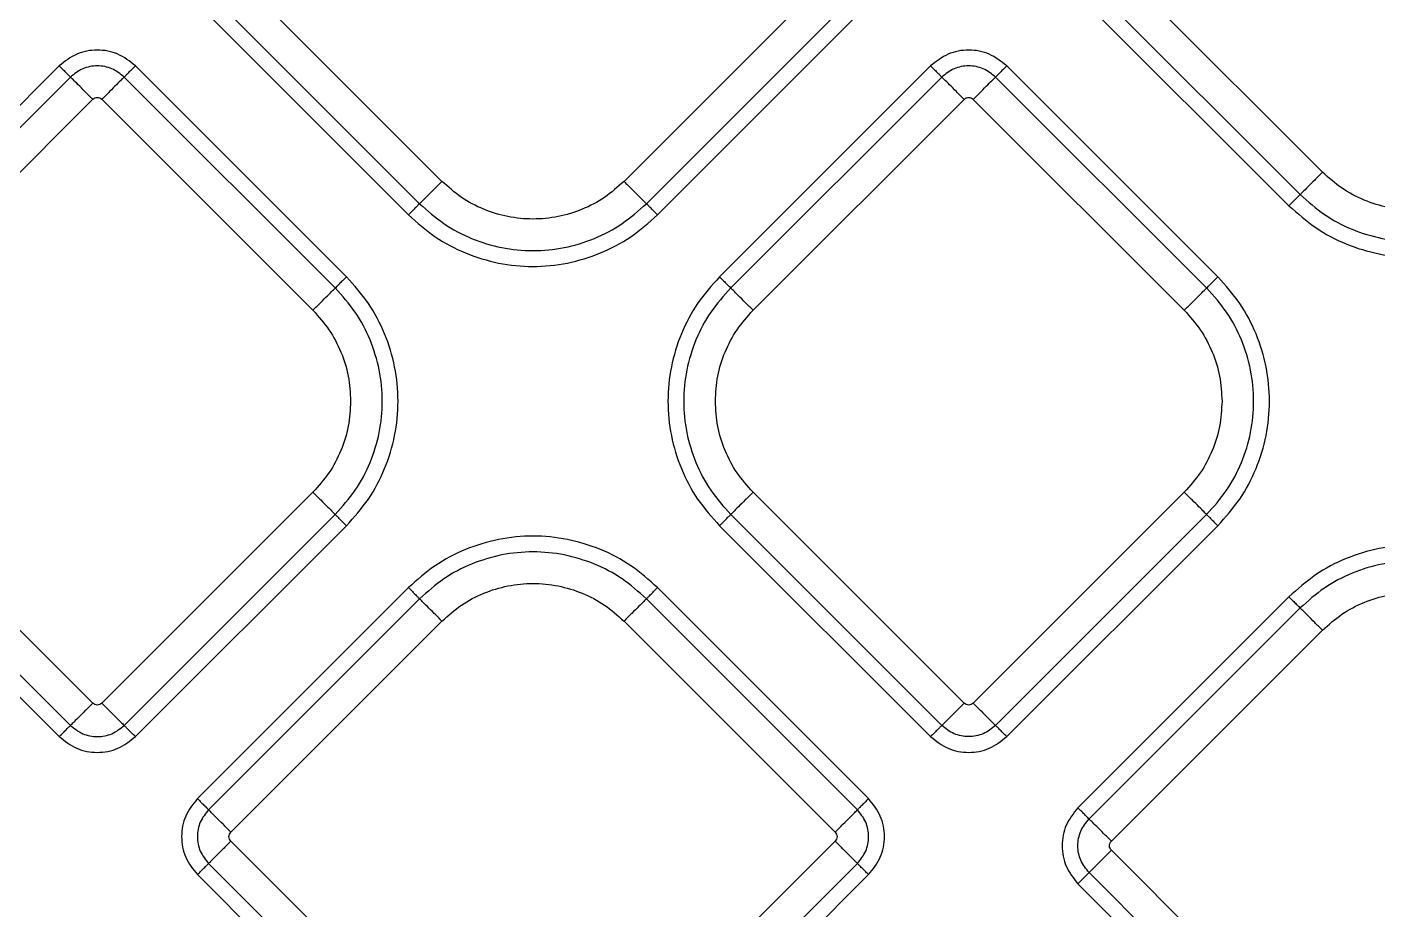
# Model space of a CAD drawing. Extents: x 939 to 1039, y 781 to 934.
# Drawn here: x 980.844 to 985.06, y 846.557 to 849.315 of the extents above; entities that cross this region are included whole.
import ezdxf

# ---------------------------------------------------------------- set-up
doc = ezdxf.new("R2010")
doc.units = 0
doc.header["$MEASUREMENT"] = 0
doc.layers.add('1', color=4, linetype='Continuous')

# ---------------------------------------------------------------- blocks, each defined once
blk = doc.blocks.new('Envoy')
at = {"layer": '1', "color": 3, "linetype": 'Continuous', "lineweight": 25}
for p, q in [((46.2331, 49.6867), (45.5743, 50.3456)), ((43.4851, 49.6582), (42.8262, 50.3171)), ((44.712, 50.3171), (44.0532, 49.6582)), ((45.5046, 50.2758), (46.1634, 49.617)), ((42.7565, 50.2473), (43.4154, 49.5885)), ((44.1229, 49.5885), (44.7818, 50.2473)), ((45.4697, 50.241), (46.1285, 49.5822)), ((42.7217, 50.2125), (43.3805, 49.5536)), ((44.1578, 49.5536), (44.8166, 50.2125)), ((42.2907, 50.0189), (41.6319, 49.3601)), ((43.187, 49.3601), (42.5282, 50.0189)), ((45.0102, 50.0189), (44.3514, 49.3601)), ((45.9065, 49.3601), (45.2477, 50.0189)), ((42.3256, 49.9841), (41.6667, 49.3253)), ((43.1521, 49.3253), (42.4933, 49.9841)), ((45.045, 49.9841), (44.3862, 49.3252)), ((45.8716, 49.3252), (45.2128, 49.9841)), ((41.7364, 49.2555), (42.3953, 49.9144)), ((42.4236, 49.9144), (43.0824, 49.2555)), ((44.4559, 49.2555), (45.1148, 49.9143)), ((45.143, 49.9143), (45.8019, 49.2555)), ((42.3953, 48.0286), (41.7364, 48.6874)), ((43.0824, 48.6874), (42.4236, 48.0286)), ((45.1148, 48.0285), (44.4559, 48.6874)), ((45.8019, 48.6874), (45.143, 48.0285)), ((41.6667, 48.6177), (42.3256, 47.9588)), ((42.4933, 47.9588), (43.1521, 48.6177)), ((44.3862, 48.6176), (45.045, 47.9588)), ((45.2128, 47.9588), (45.8716, 48.6176)), ((41.6319, 48.5828), (42.2907, 47.924)), ((42.5282, 47.924), (43.187, 48.5828)), ((44.3514, 48.5828), (45.0102, 47.924)), ((45.2477, 47.924), (45.9065, 48.5828)), ((43.3805, 48.3893), (42.7217, 47.7305)), ((44.8166, 47.7305), (44.1578, 48.3893)), ((46.1285, 48.3608), (45.4697, 47.7019)), ((43.4154, 48.3544), (42.7566, 47.6956)), ((44.7818, 47.6956), (44.123, 48.3544)), ((46.1634, 48.3259), (45.5045, 47.6671)), ((42.8263, 47.6258), (43.4851, 48.2847)), ((44.0532, 48.2847), (44.7121, 47.6258)), ((45.5742, 47.5973), (46.2331, 48.2562)), ((43.4851, 46.9387), (42.8263, 47.5976)), ((44.7121, 47.5976), (44.0532, 46.9387)), ((46.2331, 46.9102), (45.5742, 47.5691)), ((42.7566, 47.5278), (43.4154, 46.869)), ((44.123, 46.869), (44.7818, 47.5278)), ((42.7217, 47.493), (43.3805, 46.8342)), ((44.1578, 46.8342), (44.8166, 47.493)), ((45.5045, 47.4993), (46.1634, 46.8405)), ((45.4697, 47.4645), (46.1285, 46.8056))]:
    blk.add_line(p, q, dxfattribs=at)
for points, knots in [([(42.5282, 50.0189), (42.5108, 50.0327), (42.4761, 50.0601), (42.4094, 50.0721), (42.3428, 50.0601), (42.308, 50.0327), (42.2907, 50.0189)], [0, 0, 0, 0, 0.250068, 0.499983, 0.749931, 1, 1, 1, 1]), ([(45.2477, 50.0189), (45.2303, 50.0326), (45.1956, 50.0601), (45.1289, 50.0721), (45.0623, 50.0601), (45.0275, 50.0326), (45.0102, 50.0189)], [0, 0, 0, 0, 0.250067, 0.499982, 0.749929, 1, 1, 1, 1]), ([(42.2907, 50.0189), (42.2948, 50.0148), (42.3031, 50.0065), (42.3139, 49.9957), (42.3222, 49.9874), (42.3244, 49.9852), (42.3256, 49.9841)], [0, 0, 0, 0, 0.250006, 0.499999, 0.749998, 1, 1, 1, 1]), ([(42.4933, 49.9841), (42.481, 49.9938), (42.4565, 50.0131), (42.4094, 50.0217), (42.3624, 50.0131), (42.3378, 49.9938), (42.3256, 49.9841)], [0, 0, 0, 0, 0.24986, 0.499987, 0.750123, 1, 1, 1, 1]), ([(42.4933, 49.9841), (42.4944, 49.9852), (42.4966, 49.9874), (42.5049, 49.9957), (42.5157, 50.0065), (42.524, 50.0148), (42.5282, 50.0189)], [0, 0, 0, 0, 0.249999, 0.500002, 0.749995, 1, 1, 1, 1]), ([(45.0102, 50.0189), (45.0143, 50.0148), (45.0226, 50.0065), (45.0334, 49.9957), (45.0417, 49.9874), (45.0439, 49.9852), (45.045, 49.9841)], [0, 0, 0, 0, 0.250005, 0.500003, 0.750001, 1, 1, 1, 1]), ([(45.2128, 49.9841), (45.2005, 49.9937), (45.176, 50.0131), (45.1289, 50.0217), (45.0819, 50.0131), (45.0573, 49.9937), (45.045, 49.9841)], [0, 0, 0, 0, 0.2498596, 0.4999845, 0.7501228, 1, 1, 1, 1]), ([(45.2477, 50.0189), (45.2435, 50.0148), (45.2352, 50.0065), (45.2244, 49.9957), (45.2161, 49.9874), (45.2139, 49.9852), (45.2128, 49.9841)], [0, 0, 0, 0, 0.250005, 0.5, 0.75, 1, 1, 1, 1]), ([(42.3953, 49.9144), (42.387, 49.9226), (42.3704, 49.9392), (42.3488, 49.9609), (42.3322, 49.9775), (42.3278, 49.9819), (42.3256, 49.9841)], [0, 0, 0, 0, 0.250001, 0.499997, 0.749991, 1, 1, 1, 1]), ([(42.4933, 49.9841), (42.4911, 49.9819), (42.4866, 49.9775), (42.47, 49.9609), (42.4484, 49.9392), (42.4318, 49.9226), (42.4236, 49.9144)], [0, 0, 0, 0, 0.25001, 0.500005, 0.750002, 1, 1, 1, 1]), ([(45.1148, 49.9143), (45.1065, 49.9226), (45.0899, 49.9392), (45.0683, 49.9608), (45.0517, 49.9774), (45.0473, 49.9818), (45.045, 49.9841)], [0, 0, 0, 0, 0.25, 0.499998, 0.74999, 1, 1, 1, 1]), ([(45.143, 49.9143), (45.1513, 49.9226), (45.1679, 49.9392), (45.1895, 49.9608), (45.2061, 49.9774), (45.2106, 49.9818), (45.2128, 49.9841)], [0, 0, 0, 0, 0.2499981, 0.4999965, 0.7499897, 1, 1, 1, 1]), ([(42.3953, 49.9144), (42.3973, 49.916), (42.4015, 49.9193), (42.4094, 49.9207), (42.4173, 49.9193), (42.4215, 49.916), (42.4236, 49.9144)], [0, 0, 0, 0, 0.250217, 0.499992, 0.749768, 1, 1, 1, 1]), ([(45.1148, 49.9143), (45.1168, 49.916), (45.121, 49.9192), (45.1289, 49.9207), (45.1368, 49.9192), (45.141, 49.916), (45.143, 49.9143)], [0, 0, 0, 0, 0.25022, 0.499992, 0.749764, 1, 1, 1, 1]), ([(46.2331, 49.6867), (46.2248, 49.6785), (46.2083, 49.6619), (46.1866, 49.6402), (46.17, 49.6236), (46.1656, 49.6192), (46.1634, 49.617)], [0, 0, 0, 0, 0.249999, 0.499997, 0.74999, 1, 1, 1, 1]), ([(46.8012, 49.6867), (46.7816, 49.6692), (46.7423, 49.6341), (46.6718, 49.5974), (46.5961, 49.5742), (46.5172, 49.5665), (46.4383, 49.5742), (46.3626, 49.5974), (46.2921, 49.6341), (46.2528, 49.6692), (46.2331, 49.6867)], [0, 0, 0, 0, 0.125, 0.25, 0.375, 0.5, 0.625, 0.75, 0.875, 1, 1, 1, 1]), ([(43.4154, 49.5885), (43.4176, 49.5907), (43.422, 49.5951), (43.4386, 49.6117), (43.4603, 49.6334), (43.4768, 49.6499), (43.4851, 49.6582)], [0, 0, 0, 0, 0.250011, 0.500005, 0.750002, 1, 1, 1, 1]), ([(44.0532, 49.6582), (44.0336, 49.6407), (43.9943, 49.6056), (43.9237, 49.5689), (43.8481, 49.5457), (43.7691, 49.538), (43.6902, 49.5457), (43.6146, 49.5689), (43.544, 49.6056), (43.5047, 49.6407), (43.4851, 49.6582)], [0, 0, 0, 0, 0.125, 0.25, 0.375, 0.5, 0.625, 0.749999, 0.875, 1, 1, 1, 1]), ([(44.0532, 49.6582), (44.0615, 49.6499), (44.078, 49.6334), (44.0997, 49.6117), (44.1163, 49.5951), (44.1207, 49.5907), (44.1229, 49.5885)], [0, 0, 0, 0, 0.250001, 0.499997, 0.749991, 1, 1, 1, 1]), ([(43.4154, 49.5885), (43.4143, 49.5874), (43.412, 49.5852), (43.4037, 49.5769), (43.3929, 49.5661), (43.3846, 49.5578), (43.3805, 49.5536)], [0, 0, 0, 0, 0.249998, 0.500001, 0.749995, 1, 1, 1, 1]), ([(43.4154, 49.5885), (43.4398, 49.5667), (43.4888, 49.523), (43.5766, 49.4772), (43.6709, 49.4484), (43.7691, 49.4388), (43.8674, 49.4484), (43.9617, 49.4772), (44.0495, 49.523), (44.0985, 49.5667), (44.1229, 49.5885)], [0, 0, 0, 0, 0.125, 0.25, 0.375, 0.5, 0.625, 0.750001, 0.875, 1, 1, 1, 1]), ([(44.1578, 49.5536), (44.1537, 49.5578), (44.1454, 49.5661), (44.1346, 49.5769), (44.1263, 49.5852), (44.124, 49.5874), (44.1229, 49.5885)], [0, 0, 0, 0, 0.250005, 0.499998, 0.75, 1, 1, 1, 1]), ([(46.1285, 49.5822), (46.1327, 49.5863), (46.1409, 49.5946), (46.1518, 49.6054), (46.1601, 49.6137), (46.1623, 49.6159), (46.1634, 49.617)], [0, 0, 0, 0, 0.250005, 0.500001, 0.75, 1, 1, 1, 1]), ([(46.1634, 49.617), (46.1879, 49.5952), (46.2368, 49.5515), (46.3246, 49.5057), (46.4189, 49.4769), (46.5172, 49.4673), (46.6155, 49.4769), (46.7097, 49.5057), (46.7976, 49.5515), (46.8465, 49.5952), (46.871, 49.617)], [0, 0, 0, 0, 0.125, 0.25, 0.375, 0.5, 0.625, 0.75, 0.875, 1, 1, 1, 1]), ([(43.3805, 49.5536), (43.4074, 49.5296), (43.4611, 49.4817), (43.5576, 49.4314), (43.6612, 49.3997), (43.7691, 49.3891), (43.8771, 49.3997), (43.9807, 49.4314), (44.0771, 49.4817), (44.1309, 49.5296), (44.1578, 49.5536)], [0, 0, 0, 0, 0.125, 0.25, 0.375, 0.5, 0.625, 0.75, 0.875, 1, 1, 1, 1]), ([(46.1285, 49.5822), (46.1554, 49.5582), (46.2092, 49.5102), (46.3057, 49.4599), (46.4092, 49.4282), (46.5172, 49.4176), (46.6251, 49.4282), (46.7287, 49.4599), (46.8252, 49.5102), (46.8789, 49.5582), (46.9058, 49.5822)], [0, 0, 0, 0, 0.125, 0.25, 0.375, 0.5, 0.625, 0.75, 0.875, 1, 1, 1, 1]), ([(43.187, 49.3601), (43.1828, 49.356), (43.1746, 49.3477), (43.1637, 49.3369), (43.1554, 49.3286), (43.1532, 49.3264), (43.1521, 49.3253)], [0, 0, 0, 0, 0.25001, 0.500005, 0.750001, 1, 1, 1, 1]), ([(43.187, 48.5828), (43.211, 48.6097), (43.2589, 48.6635), (43.3092, 48.76), (43.3409, 48.8635), (43.3515, 48.9715), (43.3409, 49.0794), (43.3092, 49.183), (43.2589, 49.2795), (43.211, 49.3332), (43.187, 49.3601)], [0, 0, 0, 0, 0.125, 0.25, 0.375, 0.5, 0.625, 0.75, 0.875, 1, 1, 1, 1]), ([(44.3514, 49.3601), (44.3274, 49.3332), (44.2794, 49.2794), (44.2291, 49.1829), (44.1974, 49.0794), (44.1869, 48.9714), (44.1974, 48.8635), (44.2291, 48.7599), (44.2794, 48.6634), (44.3274, 48.6097), (44.3514, 48.5828)], [0, 0, 0, 0, 0.1250001, 0.25, 0.375, 0.5, 0.625, 0.75, 0.8749999, 1, 1, 1, 1]), ([(44.3514, 49.3601), (44.3555, 49.3559), (44.3638, 49.3477), (44.3746, 49.3368), (44.3829, 49.3285), (44.3851, 49.3263), (44.3862, 49.3252)], [0, 0, 0, 0, 0.250003, 0.499999, 0.750002, 1, 1, 1, 1]), ([(45.9065, 49.3601), (45.9023, 49.3559), (45.8941, 49.3477), (45.8832, 49.3368), (45.8749, 49.3285), (45.8727, 49.3263), (45.8716, 49.3252)], [0, 0, 0, 0, 0.250005, 0.5000004, 0.750001, 1, 1, 1, 1]), ([(45.9065, 48.5828), (45.9305, 48.6097), (45.9784, 48.6634), (46.0287, 48.7599), (46.0604, 48.8635), (46.071, 48.9714), (46.0604, 49.0794), (46.0287, 49.1829), (45.9784, 49.2794), (45.9305, 49.3332), (45.9065, 49.3601)], [0, 0, 0, 0, 0.125, 0.25, 0.375, 0.5, 0.625, 0.75, 0.875, 1, 1, 1, 1]), ([(43.0824, 49.2555), (43.0907, 49.2638), (43.1072, 49.2804), (43.1289, 49.302), (43.1455, 49.3186), (43.1499, 49.323), (43.1521, 49.3253)], [0, 0, 0, 0, 0.250002, 0.499996, 0.749991, 1, 1, 1, 1]), ([(43.1521, 48.6177), (43.174, 48.6422), (43.2176, 48.6911), (43.2634, 48.7789), (43.2923, 48.8732), (43.3019, 48.9715), (43.2923, 49.0697), (43.2634, 49.164), (43.2176, 49.2518), (43.174, 49.3008), (43.1521, 49.3253)], [0, 0, 0, 0, 0.125, 0.25, 0.375, 0.5, 0.625, 0.75, 0.875, 1, 1, 1, 1]), ([(44.3862, 49.3252), (44.3644, 49.3008), (44.3207, 49.2518), (44.2749, 49.164), (44.2461, 49.0697), (44.2365, 48.9714), (44.2461, 48.8732), (44.2749, 48.7789), (44.3207, 48.6911), (44.3644, 48.6421), (44.3862, 48.6176)], [0, 0, 0, 0, 0.125, 0.25, 0.375, 0.5, 0.625, 0.75, 0.875, 1, 1, 1, 1]), ([(44.4559, 49.2555), (44.4477, 49.2638), (44.4311, 49.2803), (44.4094, 49.302), (44.3928, 49.3186), (44.3884, 49.323), (44.3862, 49.3252)], [0, 0, 0, 0, 0.249998, 0.4999962, 0.7499893, 1, 1, 1, 1]), ([(45.8019, 49.2555), (45.8102, 49.2638), (45.8267, 49.2803), (45.8484, 49.302), (45.865, 49.3186), (45.8694, 49.323), (45.8716, 49.3252)], [0, 0, 0, 0, 0.249999, 0.499997, 0.74999, 1, 1, 1, 1]), ([(45.8716, 48.6176), (45.8934, 48.6421), (45.9371, 48.6911), (45.9829, 48.7789), (46.0117, 48.8732), (46.0214, 48.9714), (46.0117, 49.0697), (45.9829, 49.164), (45.9371, 49.2518), (45.8934, 49.3008), (45.8716, 49.3252)], [0, 0, 0, 0, 0.125, 0.25, 0.375, 0.5, 0.625, 0.75, 0.875, 1, 1, 1, 1]), ([(43.0824, 49.2555), (43.0999, 49.2359), (43.135, 49.1966), (43.1716, 49.1261), (43.1956, 49.0504), (43.1986, 48.9978), (43.2001, 48.9715)], [0, 0, 0, 0, 0.250001, 0.5, 0.75, 1, 1, 1, 1]), ([(44.3383, 48.9714), (44.3398, 48.9977), (44.3427, 49.0503), (44.3668, 49.126), (44.4033, 49.1966), (44.4384, 49.2359), (44.4559, 49.2555)], [0, 0, 0, 0, 0.25, 0.5, 0.750001, 1, 1, 1, 1]), ([(45.8019, 49.2555), (45.8194, 49.2359), (45.8545, 49.1966), (45.891, 49.126), (45.9151, 49.0503), (45.9181, 48.9977), (45.9195, 48.9714)], [0, 0, 0, 0, 0.25, 0.500001, 0.75, 1, 1, 1, 1]), ([(43.2001, 48.9715), (43.1986, 48.9452), (43.1956, 48.8926), (43.1716, 48.8169), (43.135, 48.7463), (43.0999, 48.7071), (43.0824, 48.6874)], [0, 0, 0, 0, 0.25, 0.5, 0.75, 1, 1, 1, 1]), ([(44.4559, 48.6874), (44.4384, 48.707), (44.4033, 48.7463), (44.3668, 48.8168), (44.3427, 48.8925), (44.3398, 48.9451), (44.3383, 48.9714)], [0, 0, 0, 0, 0.249999, 0.5, 0.75, 1, 1, 1, 1]), ([(45.9195, 48.9714), (45.9181, 48.9451), (45.9151, 48.8925), (45.891, 48.8168), (45.8545, 48.7463), (45.8194, 48.707), (45.8019, 48.6874)], [0, 0, 0, 0, 0.25, 0.499999, 0.75, 1, 1, 1, 1]), ([(43.0824, 48.6874), (43.0907, 48.6791), (43.1072, 48.6626), (43.1289, 48.6409), (43.1455, 48.6243), (43.1499, 48.6199), (43.1521, 48.6177)], [0, 0, 0, 0, 0.250001, 0.499996, 0.749991, 1, 1, 1, 1]), ([(44.4559, 48.6874), (44.4477, 48.6791), (44.4311, 48.6625), (44.4094, 48.6409), (44.3928, 48.6243), (44.3884, 48.6199), (44.3862, 48.6176)], [0, 0, 0, 0, 0.249998, 0.499995, 0.749989, 1, 1, 1, 1]), ([(45.8716, 48.6176), (45.8694, 48.6199), (45.865, 48.6243), (45.8484, 48.6409), (45.8267, 48.6625), (45.8102, 48.6791), (45.8019, 48.6874)], [0, 0, 0, 0, 0.25001, 0.500004, 0.750001, 1, 1, 1, 1]), ([(43.187, 48.5828), (43.1828, 48.587), (43.1746, 48.5952), (43.1637, 48.6061), (43.1554, 48.6144), (43.1532, 48.6166), (43.1521, 48.6177)], [0, 0, 0, 0, 0.250008, 0.500003, 0.749999, 1, 1, 1, 1]), ([(44.3514, 48.5828), (44.3555, 48.5869), (44.3638, 48.5952), (44.3746, 48.606), (44.3829, 48.6143), (44.3851, 48.6165), (44.3862, 48.6176)], [0, 0, 0, 0, 0.250005, 0.499999, 0.750002, 1, 1, 1, 1]), ([(45.8716, 48.6176), (45.8727, 48.6165), (45.8749, 48.6143), (45.8832, 48.606), (45.8941, 48.5952), (45.9023, 48.5869), (45.9065, 48.5828)], [0, 0, 0, 0, 0.249999, 0.499999, 0.749992, 1, 1, 1, 1]), ([(44.1578, 48.3893), (44.1309, 48.4133), (44.0772, 48.4612), (43.9807, 48.5115), (43.8771, 48.5432), (43.7692, 48.5538), (43.6612, 48.5432), (43.5577, 48.5115), (43.4612, 48.4612), (43.4074, 48.4133), (43.3805, 48.3893)], [0, 0, 0, 0, 0.125, 0.25, 0.375, 0.5, 0.625, 0.75, 0.875, 1, 1, 1, 1]), ([(44.123, 48.3544), (44.0985, 48.3762), (44.0496, 48.4199), (43.9617, 48.4657), (43.8675, 48.4945), (43.7692, 48.5041), (43.6709, 48.4945), (43.5766, 48.4657), (43.4888, 48.4199), (43.4399, 48.3762), (43.4154, 48.3544)], [0, 0, 0, 0, 0.125, 0.25, 0.375, 0.5, 0.625, 0.75, 0.875, 1, 1, 1, 1]), ([(46.9058, 48.3608), (46.8789, 48.3847), (46.8251, 48.4327), (46.7287, 48.483), (46.6251, 48.5147), (46.5171, 48.5253), (46.4092, 48.5147), (46.3056, 48.483), (46.2091, 48.4327), (46.1554, 48.3847), (46.1285, 48.3608)], [0, 0, 0, 0, 0.125, 0.25, 0.375, 0.5, 0.625, 0.75, 0.875, 1, 1, 1, 1]), ([(46.8709, 48.3259), (46.8465, 48.3477), (46.7975, 48.3914), (46.7097, 48.4372), (46.6154, 48.466), (46.5171, 48.4756), (46.4189, 48.466), (46.3246, 48.4372), (46.2368, 48.3914), (46.1878, 48.3477), (46.1634, 48.3259)], [0, 0, 0, 0, 0.125, 0.25, 0.375, 0.5, 0.625, 0.75, 0.875, 1, 1, 1, 1]), ([(43.3805, 48.3893), (43.3847, 48.3851), (43.3929, 48.3768), (43.4038, 48.366), (43.4121, 48.3577), (43.4143, 48.3555), (43.4154, 48.3544)], [0, 0, 0, 0, 0.250006, 0.500002, 0.749999, 1, 1, 1, 1]), ([(43.4851, 48.2847), (43.5048, 48.3022), (43.5441, 48.3373), (43.6146, 48.374), (43.6903, 48.3972), (43.7692, 48.4049), (43.8481, 48.3972), (43.9238, 48.374), (43.9943, 48.3373), (44.0336, 48.3022), (44.0532, 48.2847)], [0, 0, 0, 0, 0.125001, 0.25, 0.375001, 0.5, 0.625, 0.75, 0.875, 1, 1, 1, 1]), ([(44.123, 48.3544), (44.1241, 48.3555), (44.1263, 48.3577), (44.1346, 48.366), (44.1454, 48.3768), (44.1537, 48.3851), (44.1578, 48.3893)], [0, 0, 0, 0, 0.249999, 0.499995, 0.74999, 1, 1, 1, 1]), ([(46.1285, 48.3608), (46.1326, 48.3566), (46.1409, 48.3483), (46.1517, 48.3375), (46.16, 48.3292), (46.1623, 48.327), (46.1634, 48.3259)], [0, 0, 0, 0, 0.250003, 0.499999, 0.749998, 1, 1, 1, 1]), ([(46.2331, 48.2562), (46.2527, 48.2737), (46.292, 48.3088), (46.3626, 48.3455), (46.4382, 48.3687), (46.5171, 48.3764), (46.5961, 48.3687), (46.6717, 48.3455), (46.7423, 48.3088), (46.7816, 48.2737), (46.8012, 48.2562)], [0, 0, 0, 0, 0.125, 0.25, 0.375, 0.5, 0.625, 0.75, 0.875, 1, 1, 1, 1]), ([(43.4851, 48.2847), (43.4768, 48.293), (43.4603, 48.3095), (43.4386, 48.3312), (43.422, 48.3478), (43.4176, 48.3522), (43.4154, 48.3544)], [0, 0, 0, 0, 0.249999, 0.499996, 0.74999, 1, 1, 1, 1]), ([(44.123, 48.3544), (44.1208, 48.3522), (44.1163, 48.3478), (44.0997, 48.3312), (44.0781, 48.3095), (44.0615, 48.293), (44.0532, 48.2847)], [0, 0, 0, 0, 0.250009, 0.500004, 0.749998, 1, 1, 1, 1]), ([(46.2331, 48.2562), (46.2248, 48.2644), (46.2083, 48.281), (46.1866, 48.3027), (46.17, 48.3193), (46.1656, 48.3237), (46.1634, 48.3259)], [0, 0, 0, 0, 0.249999, 0.499997, 0.74999, 1, 1, 1, 1]), ([(42.3953, 48.0286), (42.387, 48.0203), (42.3704, 48.0037), (42.3488, 47.9821), (42.3322, 47.9655), (42.3278, 47.9611), (42.3256, 47.9588)], [0, 0, 0, 0, 0.25, 0.499998, 0.749991, 1, 1, 1, 1]), ([(42.4236, 48.0286), (42.4215, 48.0269), (42.4173, 48.0237), (42.4094, 48.0222), (42.4015, 48.0237), (42.3973, 48.0269), (42.3953, 48.0286)], [0, 0, 0, 0, 0.250236, 0.500008, 0.74978, 1, 1, 1, 1]), ([(42.4236, 48.0286), (42.4318, 48.0203), (42.4484, 48.0037), (42.47, 47.9821), (42.4866, 47.9655), (42.4911, 47.9611), (42.4933, 47.9588)], [0, 0, 0, 0, 0.249998, 0.499996, 0.749991, 1, 1, 1, 1]), ([(45.1148, 48.0285), (45.1065, 48.0203), (45.0899, 48.0037), (45.0683, 47.982), (45.0517, 47.9655), (45.0473, 47.961), (45.045, 47.9588)], [0, 0, 0, 0, 0.25, 0.499997, 0.74999, 1, 1, 1, 1]), ([(45.143, 48.0285), (45.141, 48.0269), (45.1368, 48.0236), (45.1289, 48.0222), (45.121, 48.0236), (45.1168, 48.0269), (45.1148, 48.0285)], [0, 0, 0, 0, 0.250234, 0.500008, 0.749782, 1, 1, 1, 1]), ([(45.143, 48.0285), (45.1513, 48.0203), (45.1679, 48.0037), (45.1895, 47.982), (45.2061, 47.9655), (45.2106, 47.961), (45.2128, 47.9588)], [0, 0, 0, 0, 0.249998, 0.499996, 0.74999, 1, 1, 1, 1]), ([(42.2907, 47.924), (42.2948, 47.9281), (42.3031, 47.9364), (42.3139, 47.9472), (42.3222, 47.9555), (42.3244, 47.9577), (42.3256, 47.9588)], [0, 0, 0, 0, 0.250007, 0.499999, 0.749998, 1, 1, 1, 1]), ([(42.3256, 47.9588), (42.3378, 47.9492), (42.3624, 47.9298), (42.4094, 47.9212), (42.4565, 47.9298), (42.481, 47.9492), (42.4933, 47.9588)], [0, 0, 0, 0, 0.24986, 0.499984, 0.750123, 1, 1, 1, 1]), ([(42.5282, 47.924), (42.524, 47.9281), (42.5157, 47.9364), (42.5049, 47.9472), (42.4966, 47.9555), (42.4944, 47.9577), (42.4933, 47.9588)], [0, 0, 0, 0, 0.2500066, 0.4999983, 0.7500009, 1, 1, 1, 1]), ([(45.045, 47.9588), (45.0439, 47.9577), (45.0417, 47.9555), (45.0334, 47.9472), (45.0226, 47.9364), (45.0143, 47.9281), (45.0102, 47.924)], [0, 0, 0, 0, 0.25, 0.499998, 0.749995, 1, 1, 1, 1]), ([(45.2128, 47.9588), (45.2005, 47.9491), (45.176, 47.9298), (45.1289, 47.9212), (45.0819, 47.9298), (45.0573, 47.9491), (45.045, 47.9588)], [0, 0, 0, 0, 0.24986, 0.499985, 0.750123, 1, 1, 1, 1]), ([(45.2477, 47.924), (45.2435, 47.9281), (45.2352, 47.9364), (45.2244, 47.9472), (45.2161, 47.9555), (45.2139, 47.9577), (45.2128, 47.9588)], [0, 0, 0, 0, 0.250005, 0.499999, 0.75, 1, 1, 1, 1]), ([(42.2907, 47.924), (42.308, 47.9103), (42.3428, 47.8828), (42.4094, 47.8708), (42.4761, 47.8828), (42.5108, 47.9103), (42.5282, 47.924)], [0, 0, 0, 0, 0.2500661, 0.4999834, 0.7499286, 1, 1, 1, 1]), ([(45.0102, 47.924), (45.0275, 47.9102), (45.0623, 47.8828), (45.1289, 47.8708), (45.1956, 47.8828), (45.2303, 47.9102), (45.2477, 47.924)], [0, 0, 0, 0, 0.250071, 0.500018, 0.749932, 1, 1, 1, 1]), ([(42.7217, 47.7305), (42.708, 47.7131), (42.6806, 47.6784), (42.6685, 47.6117), (42.6805, 47.5451), (42.708, 47.5103), (42.7217, 47.493)], [0, 0, 0, 0, 0.2500671, 0.499983, 0.7499297, 1, 1, 1, 1]), ([(42.7217, 47.7305), (42.7259, 47.7263), (42.7341, 47.718), (42.7449, 47.7072), (42.7532, 47.6989), (42.7555, 47.6967), (42.7566, 47.6956)], [0, 0, 0, 0, 0.250008, 0.500001, 0.75, 1, 1, 1, 1]), ([(44.8166, 47.7305), (44.8125, 47.7263), (44.8042, 47.718), (44.7934, 47.7072), (44.7851, 47.6989), (44.7829, 47.6967), (44.7818, 47.6956)], [0, 0, 0, 0, 0.250002, 0.5, 0.75, 1, 1, 1, 1]), ([(44.8166, 47.493), (44.8304, 47.5103), (44.8578, 47.5451), (44.8699, 47.6117), (44.8578, 47.6784), (44.8304, 47.7131), (44.8166, 47.7305)], [0, 0, 0, 0, 0.2500671, 0.499983, 0.7499297, 1, 1, 1, 1]), ([(42.7566, 47.6956), (42.7469, 47.6833), (42.7275, 47.6588), (42.719, 47.6117), (42.7275, 47.5647), (42.7469, 47.5401), (42.7566, 47.5278)], [0, 0, 0, 0, 0.249861, 0.499986, 0.750124, 1, 1, 1, 1]), ([(42.8263, 47.6258), (42.818, 47.6341), (42.8014, 47.6507), (42.7798, 47.6723), (42.7632, 47.6889), (42.7588, 47.6934), (42.7566, 47.6956)], [0, 0, 0, 0, 0.2499986, 0.499996, 0.7499894, 1, 1, 1, 1]), ([(44.7121, 47.6258), (44.7204, 47.6341), (44.7369, 47.6507), (44.7586, 47.6723), (44.7752, 47.6889), (44.7796, 47.6934), (44.7818, 47.6956)], [0, 0, 0, 0, 0.250001, 0.499996, 0.749991, 1, 1, 1, 1]), ([(44.7818, 47.5278), (44.7915, 47.5401), (44.8108, 47.5646), (44.8194, 47.6117), (44.8108, 47.6588), (44.7915, 47.6833), (44.7818, 47.6956)], [0, 0, 0, 0, 0.249861, 0.499986, 0.750123, 1, 1, 1, 1]), ([(45.4697, 47.7019), (45.456, 47.6846), (45.4285, 47.6498), (45.4165, 47.5832), (45.4285, 47.5166), (45.456, 47.4818), (45.4697, 47.4645)], [0, 0, 0, 0, 0.250071, 0.500017, 0.749932, 1, 1, 1, 1]), ([(45.5045, 47.6671), (45.5034, 47.6682), (45.5012, 47.6704), (45.4929, 47.6787), (45.4821, 47.6895), (45.4738, 47.6978), (45.4697, 47.7019)], [0, 0, 0, 0, 0.25, 0.500001, 0.749996, 1, 1, 1, 1]), ([(45.5045, 47.4993), (45.4949, 47.5116), (45.4755, 47.5361), (45.4669, 47.5832), (45.4755, 47.6303), (45.4949, 47.6548), (45.5045, 47.6671)], [0, 0, 0, 0, 0.2498608, 0.4999851, 0.7501231, 1, 1, 1, 1]), ([(45.5742, 47.5973), (45.566, 47.6056), (45.5494, 47.6222), (45.5278, 47.6438), (45.5112, 47.6604), (45.5067, 47.6648), (45.5045, 47.6671)], [0, 0, 0, 0, 0.249999, 0.499996, 0.74999, 1, 1, 1, 1]), ([(42.8263, 47.5976), (42.8246, 47.5996), (42.8214, 47.6038), (42.8199, 47.6117), (42.8214, 47.6196), (42.8246, 47.6238), (42.8263, 47.6258)], [0, 0, 0, 0, 0.250229, 0.5, 0.749774, 1, 1, 1, 1]), ([(44.7121, 47.6258), (44.7137, 47.6238), (44.717, 47.6196), (44.7184, 47.6117), (44.717, 47.6038), (44.7137, 47.5996), (44.7121, 47.5976)], [0, 0, 0, 0, 0.250231, 0.5, 0.749765, 1, 1, 1, 1]), ([(42.8263, 47.5976), (42.818, 47.5893), (42.8014, 47.5727), (42.7798, 47.5511), (42.7632, 47.5345), (42.7588, 47.5301), (42.7566, 47.5278)], [0, 0, 0, 0, 0.249998, 0.499996, 0.749989, 1, 1, 1, 1]), ([(44.7121, 47.5976), (44.7204, 47.5893), (44.7369, 47.5727), (44.7586, 47.5511), (44.7752, 47.5345), (44.7796, 47.5301), (44.7818, 47.5278)], [0, 0, 0, 0, 0.250001, 0.499995, 0.749991, 1, 1, 1, 1]), ([(45.5742, 47.5691), (45.566, 47.5608), (45.5494, 47.5442), (45.5278, 47.5226), (45.5112, 47.506), (45.5067, 47.5015), (45.5045, 47.4993)], [0, 0, 0, 0, 0.249999, 0.499997, 0.74999, 1, 1, 1, 1]), ([(45.5742, 47.5691), (45.5726, 47.5711), (45.5694, 47.5753), (45.5679, 47.5832), (45.5694, 47.5911), (45.5726, 47.5953), (45.5742, 47.5973)], [0, 0, 0, 0, 0.250228, 0.5, 0.749772, 1, 1, 1, 1]), ([(42.7217, 47.493), (42.7259, 47.4971), (42.7341, 47.5054), (42.7449, 47.5162), (42.7532, 47.5245), (42.7555, 47.5267), (42.7566, 47.5278)], [0, 0, 0, 0, 0.250008, 0.500001, 0.75, 1, 1, 1, 1]), ([(44.8166, 47.493), (44.8125, 47.4971), (44.8042, 47.5054), (44.7934, 47.5162), (44.7851, 47.5245), (44.7829, 47.5267), (44.7818, 47.5278)], [0, 0, 0, 0, 0.250002, 0.5, 0.75, 1, 1, 1, 1]), ([(45.4697, 47.4645), (45.4738, 47.4686), (45.4821, 47.4769), (45.4929, 47.4877), (45.5012, 47.496), (45.5034, 47.4982), (45.5045, 47.4993)], [0, 0, 0, 0, 0.250006, 0.499999, 0.749999, 1, 1, 1, 1])]:
    blk.add_open_spline(points, degree=3, knots=knots, dxfattribs=at)

msp = doc.modelspace()

# ---------------------------------------------------------------- block references
at = {"layer": '1'}
msp.add_blockref('Envoy', (938.6538, 799.1744), dxfattribs=at)

doc.saveas('drawing.dxf')
